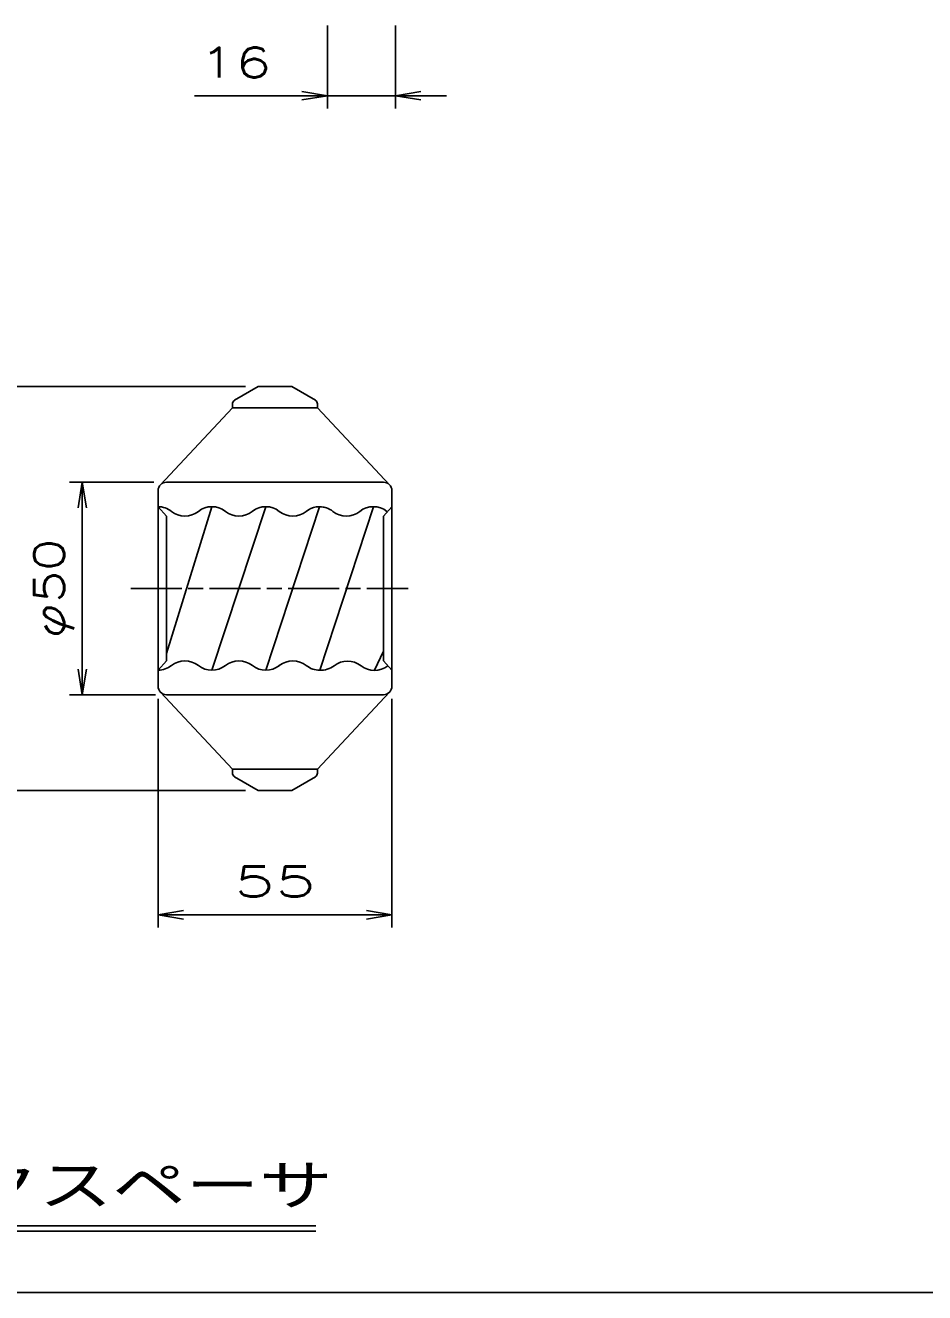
# Model space of a CAD drawing. Units: millimetres at full size, sheet at 1:1. Extents: x -1027 to 755, y 2526 to 3786.
# Drawn here: x -131.3 to 80.3, y 2555.8 to 2853.9 of the extents above; entities that cross this region are included whole.
import ezdxf
from ezdxf.enums import TextEntityAlignment as Align

# ---------------------------------------------------------------- set-up
doc = ezdxf.new("R2010")
doc.units = ezdxf.units.MM
doc.linetypes.add('CHAIN', pattern=[18.5, 12, -1.5, 3.5, -1.5])
for name, color, linetype, lineweight in [('06寸法注記', 7, 'Continuous', 25), ('7枠', 7, 'Continuous', 25), ('中心線', 1, 'CHAIN', 25), ('外形線', 7, 'Continuous', 25), ('寸法線', 7, 'Continuous', 25), ('画層1', 5, 'Continuous', 25)]:
    doc.layers.add(name, color=color, linetype=linetype, lineweight=lineweight)
doc.styles.add('simplex.shx', font='')
doc.styles.get('simplex.shx').set_extended_font_data('simplex.shx')

# ---------------------------------------------------------------- blocks, each defined once
blk = doc.blocks.new('open_arrow')
at = {"color": 0, "linetype": 'Continuous', "lineweight": -2}
blk.add_lwpolyline([(7.5, 1.25), (0, 0), (7.5, -1.25)], dxfattribs=at)

msp = doc.modelspace()

# ---------------------------------------------------------------- linework, layer by layer
at = {"layer": '06寸法注記', "color": 2}
for p, q in [((-220.029, 2571.555), (-63.006, 2571.555)), ((-220.029, 2570.304), (-63.006, 2570.304))]:
    msp.add_line(p, q, dxfattribs=at)
at = {"layer": '7枠'}
msp.add_line((-951.809, 2555.803), (725.191, 2555.803), dxfattribs=at)
at = {"layer": '中心線'}
msp.add_line((-106.486, 2721.461), (-41.217, 2721.461), dxfattribs=at)
at = {"layer": '外形線'}
for p, q in [((-76.518, 2768.961), (-82.083, 2765.75)), ((-68.648, 2768.961), (-76.518, 2768.961)), ((-63.083, 2765.75), (-68.648, 2768.961)), ((-99.497, 2745.875), (-82.583, 2763.961)), ((-82.583, 2764.884), (-82.583, 2763.961)), ((-82.583, 2763.961), (-62.583, 2763.961)), ((-62.583, 2763.961), (-62.583, 2764.884)), ((-45.669, 2745.875), (-62.583, 2763.961)), ((-47.083, 2746.461), (-98.083, 2746.461)), ((-100.083, 2744.461), (-100.083, 2721.461)), ((-45.083, 2721.461), (-45.083, 2744.461)), ((-100.083, 2698.461), (-100.083, 2721.461)), ((-45.083, 2721.461), (-45.083, 2698.461)), ((-99.497, 2697.047), (-82.583, 2678.961)), ((-47.083, 2696.461), (-98.083, 2696.461)), ((-45.669, 2697.047), (-62.583, 2678.961)), ((-82.583, 2678.961), (-62.583, 2678.961)), ((-82.583, 2678.039), (-82.583, 2678.961)), ((-62.583, 2678.961), (-62.583, 2678.039)), ((-76.518, 2673.961), (-82.083, 2677.173)), ((-63.083, 2677.173), (-68.648, 2673.961)), ((-68.648, 2673.961), (-76.518, 2673.961))]:
    msp.add_line(p, q, dxfattribs=at)
for centre, radius, start, end in [((-81.583, 2764.884), 1, 119.98845, 180), ((-63.583, 2764.884), 1, 0, 60.01155), ((-98.083, 2744.461), 2, 90, 180), ((-47.083, 2744.461), 2, 0, 90), ((-98.083, 2698.461), 2, 180, 270), ((-47.083, 2698.461), 2, 270, 0), ((-81.583, 2678.039), 1, 180, 240.01155), ((-63.583, 2678.039), 1, 299.98845, 0)]:
    msp.add_arc(centre, radius, start, end, dxfattribs=at)
at = {"layer": '寸法線'}
for p, q in [((-60.254, 2853.937), (-60.254, 2834.383)), ((-44.254, 2853.937), (-44.254, 2834.383)), ((-32.254, 2837.383), (-91.511, 2837.383)), ((-79.518, 2768.961), (-145.913, 2768.961)), ((-101.083, 2746.461), (-120.917, 2746.461)), ((-117.917, 2746.461), (-117.917, 2696.461)), ((-100.656, 2696.461), (-120.917, 2696.461)), ((-100.083, 2695.461), (-100.083, 2641.702)), ((-45.083, 2695.461), (-45.083, 2641.702)), ((-79.518, 2673.961), (-145.913, 2673.961)), ((-100.083, 2644.702), (-45.083, 2644.702))]:
    msp.add_line(p, q, dxfattribs=at)
at = {"layer": '画層1'}
for p, q in [((-100.083, 2740.706), (-98.083, 2738.506)), ((-87.433, 2740.705), (-98.083, 2706.162)), ((-74.733, 2740.702), (-87.43, 2702.225)), ((-62.084, 2740.702), (-74.73, 2702.225)), ((-49.434, 2740.701), (-62.03, 2702.226)), ((-45.083, 2740.706), (-47.083, 2738.506)), ((-98.083, 2738.506), (-98.083, 2721.461)), ((-47.083, 2738.506), (-47.083, 2721.461)), ((-98.083, 2704.416), (-98.083, 2721.461)), ((-47.083, 2704.416), (-47.083, 2721.461)), ((-100.083, 2702.216), (-98.083, 2704.416)), ((-47.083, 2706.703), (-49.166, 2702.249)), ((-45.083, 2702.216), (-47.083, 2704.416))]:
    msp.add_line(p, q, dxfattribs=at)
for centre, radius, start, end in [((-100.107, 2735.661), 5.045, 51.37406, 89.72765), ((-87.432, 2735.581), 5.123, 51.72067, 128.31082), ((-74.733, 2735.571), 5.131, 51.77545, 128.22455), ((-62.08, 2735.704), 4.998, 69.8754, 128.74673), ((-62.108, 2735.657), 5.045, 51.37406, 89.72765), ((-49.433, 2735.578), 5.123, 51.72067, 128.31082), ((-93.783, 2743.617), 5.119, 231.66378, 308.32891), ((-81.082, 2743.631), 5.129, 231.74201, 308.23382), ((-68.383, 2743.633), 5.132, 231.77625, 308.22167), ((-55.783, 2743.614), 5.119, 231.66378, 308.32891), ((-93.779, 2699.305), 5.123, 51.72067, 128.31082), ((-81.08, 2699.294), 5.131, 51.77545, 128.22455), ((-68.378, 2699.244), 5.173, 52.17293, 127.90097), ((-55.514, 2699.261), 5.123, 51.72067, 128.31082), ((-99.96, 2707.072), 4.803, 269.11129, 308.72438), ((-87.429, 2707.354), 5.129, 231.74201, 308.23382), ((-74.73, 2707.357), 5.132, 231.77625, 308.22167), ((-62.031, 2707.345), 5.119, 231.67109, 270.00366), ((-61.732, 2707.096), 4.879, 266.49493, 308.56625), ((-49.164, 2707.31), 5.129, 231.74201, 307.73026)]:
    msp.add_arc(centre, radius, start, end, dxfattribs=at)

# ---------------------------------------------------------------- block references
at = {"layer": '寸法線', "xscale": 0.8, "yscale": 0.8}
for p, rotation in [((-60.254, 2837.383), 180), ((-117.917, 2746.461), 270), ((-117.917, 2696.461), 90), ((-45.083, 2644.702), 180)]:
    msp.add_blockref('open_arrow', p, dxfattribs=dict(at, rotation=rotation))
for p in [(-44.254, 2837.383), (-100.083, 2644.702)]:
    msp.add_blockref('open_arrow', p, dxfattribs=at)

# ---------------------------------------------------------------- texts
at = {"layer": '06寸法注記', "style": 'simplex.shx', "width": 1.35}
msp.add_text('SP38フックスペーサ', height=9.384, dxfattribs=at).set_placement((-141.476, 2581.128), align=Align.MIDDLE_CENTER)
at = {"layer": '寸法線', "style": 'simplex.shx'}
for s, width, p in [('16', 1.4, (-81.882, 2845.183)), ('55', 1.6, (-72.583, 2652.502))]:
    msp.add_text(s, height=7.038, dxfattribs=dict(at, width=width)).set_placement(p, align=Align.MIDDLE_CENTER)
at = {"layer": '寸法線', "style": 'simplex.shx', "width": 1.25}
msp.add_text('φ50', height=7.038, rotation=90, dxfattribs=at).set_placement((-125.717, 2721.461), align=Align.MIDDLE_CENTER)

doc.saveas('drawing.dxf')
